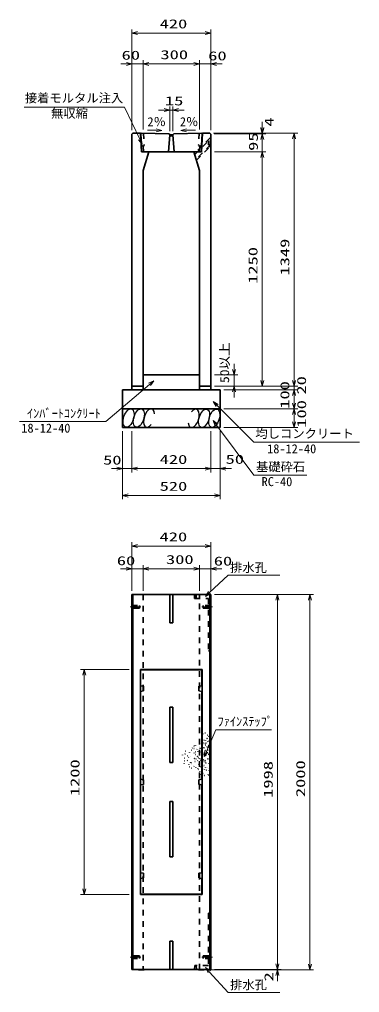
# Model space of a CAD drawing. Units: millimetres on the paper. Extents: x 15 to 1218, y 8 to 859.
# Drawn here: x 684.6 to 775.3, y 164.1 to 423.4 of the extents above; entities that cross this region are included whole.
import ezdxf
from ezdxf.enums import TextEntityAlignment as Align

# ---------------------------------------------------------------- set-up
doc = ezdxf.new("R2010")
doc.units = ezdxf.units.MM
doc.linetypes.add('USER2', pattern=[18.5, 12, -1.5, 3.5, -1.5])
doc.linetypes.add('USER3', pattern=[3, 1.5, -1.5])
for name, color, linetype, lineweight in [('D-BMK（構造物基準線）', 2, 'USER2', 18), ('D-STR-DIM（寸法）', 7, 'Continuous', 13), ('D-STR-HTXT(均しCON-旗)', 7, 'Continuous', 13), ('D-STR-HTXT(基礎砕石-旗)', 7, 'Continuous', 13), ('D-STR-HTXT（WS-旗）', 7, 'Continuous', 13), ('D-STR-HTXT（旗上げ）', 7, 'Continuous', 13), ('D-STR-STRF(グリ)', 7, 'Continuous', 25), ('D-STR（構造物）', 1, 'Continuous', 35)]:
    doc.layers.add(name, color=color, linetype=linetype, lineweight=lineweight)
doc.styles.add('ＭＳ ゴシック', font='')
doc.styles.get('ＭＳ ゴシック').set_extended_font_data('MS Gothic')

# ---------------------------------------------------------------- blocks, each defined once
blk = doc.blocks.new('_Open30')
at = {"color": 7, "linetype": 'Continuous', "lineweight": 13}
for p, q in [((-1, 0.2679), (0, 0)), ((0, 0), (-1, -0.2679)), ((0, 0), (-1, 0))]:
    blk.add_line(p, q, dxfattribs=at)

msp = doc.modelspace()

# ---------------------------------------------------------------- linework, layer by layer
at = {"layer": 'D-BMK（構造物基準線）'}
for p, q in [((714.127, 266.9), (716.976, 266.9)), ((733.202, 266.9), (736.051, 266.9)), ((714.127, 173.5), (716.976, 173.5)), ((736.051, 173.5), (733.202, 173.5))]:
    msp.add_line(p, q, dxfattribs=at)
at = {"layer": 'D-STR-DIM（寸法）'}
for p, q in [((714.609, 412.599), (714.609, 420.807)), ((735.609, 412.599), (735.609, 420.807)), ((716.109, 419.807), (734.109, 419.807)), ((714.609, 393.896), (714.609, 412.599)), ((717.609, 394.087), (717.609, 412.599)), ((717.609, 394.087), (717.609, 412.599)), ((732.609, 394.087), (732.609, 412.599)), ((732.609, 394.087), (732.609, 412.599)), ((735.609, 393.896), (735.609, 412.599)), ((713.109, 411.599), (711.609, 411.599)), ((714.609, 411.599), (717.609, 411.599)), ((719.109, 411.599), (720.609, 411.599)), ((719.109, 411.599), (731.109, 411.599)), ((731.109, 411.599), (729.609, 411.599)), ((732.609, 411.599), (735.609, 411.599)), ((737.109, 411.599), (738.609, 411.599)), ((724.715, 393.693), (724.715, 400.286)), ((725.507, 393.677), (725.507, 400.286)), ((723.215, 399.286), (721.715, 399.286)), ((724.715, 399.286), (725.507, 399.286)), ((727.007, 399.286), (728.507, 399.286)), ((749.314, 394.641), (749.314, 396.141)), ((749.314, 394.449), (749.314, 395.949)), ((718.723, 393.97), (721.084, 393.922)), ((731.523, 393.952), (729.161, 393.905)), ((736.359, 393.141), (750.314, 393.141)), ((736.555, 392.949), (750.314, 392.949)), ((736.555, 392.949), (750.314, 392.949)), ((737.359, 393.141), (758.812, 393.141)), ((749.314, 392.949), (749.314, 393.141)), ((749.314, 388.194), (749.314, 392.949)), ((757.812, 327.194), (757.812, 391.641)), ((749.314, 391.449), (749.314, 389.949)), ((736.609, 388.194), (750.314, 388.194)), ((736.609, 388.194), (750.314, 388.194)), ((749.314, 327.194), (749.314, 386.694)), ((749.314, 386.694), (749.314, 385.194)), ((741.798, 330.194), (741.798, 331.694)), ((736.609, 328.694), (742.798, 328.694)), ((741.798, 325.694), (741.798, 328.694)), ((757.812, 327.194), (757.812, 328.694)), ((736.609, 325.694), (758.812, 325.694)), ((736.609, 325.694), (750.314, 325.694)), ((736.609, 325.694), (758.812, 325.694)), ((736.609, 325.694), (742.798, 325.694)), ((739.109, 324.694), (758.812, 324.694)), ((739.109, 324.694), (758.812, 324.694)), ((741.798, 324.194), (741.798, 322.694)), ((757.812, 324.694), (757.812, 325.694)), ((757.812, 321.194), (757.812, 323.194)), ((757.812, 323.194), (757.812, 321.694)), ((739.109, 319.694), (758.812, 319.694)), ((739.109, 319.694), (758.812, 319.694)), ((757.812, 316.194), (757.812, 318.194)), ((739.109, 314.694), (758.812, 314.694)), ((712.109, 313.694), (712.109, 302.727)), ((712.109, 312.694), (712.109, 295.57)), ((714.609, 313.694), (714.609, 302.727)), ((714.609, 312.694), (714.609, 302.727)), ((735.609, 313.694), (735.609, 302.727)), ((735.609, 312.694), (735.609, 302.727)), ((738.109, 313.694), (738.109, 302.727)), ((738.109, 312.694), (738.109, 295.57)), ((710.609, 303.727), (709.109, 303.727)), ((712.109, 303.727), (714.609, 303.727)), ((716.109, 303.727), (734.109, 303.727)), ((716.109, 303.727), (717.609, 303.727)), ((734.109, 303.727), (732.609, 303.727)), ((735.609, 303.727), (738.109, 303.727)), ((739.609, 303.727), (741.109, 303.727)), ((713.609, 296.57), (736.609, 296.57)), ((714.589, 278.046), (714.589, 284.096)), ((716.089, 283.096), (734.089, 283.096)), ((735.589, 278.076), (735.589, 284.096)), ((714.589, 271.15), (714.589, 278.046)), ((717.589, 271.15), (717.589, 278.046)), ((717.589, 271.201), (717.589, 278.046)), ((732.589, 271.15), (732.589, 278.046)), ((732.589, 271.15), (732.589, 278.046)), ((735.589, 271.119), (735.589, 278.046)), ((713.089, 277.046), (711.589, 277.046)), ((714.589, 277.046), (717.589, 277.046)), ((719.089, 277.046), (731.089, 277.046)), ((719.089, 277.046), (720.589, 277.046)), ((731.089, 277.046), (729.589, 277.046)), ((732.589, 277.046), (735.589, 277.046)), ((737.089, 277.046), (738.589, 277.046)), ((736.589, 270.15), (754.378, 270.15)), ((752.941, 270.15), (763.018, 270.15)), ((753.378, 171.75), (753.378, 268.65)), ((762.018, 171.65), (762.018, 268.65)), ((713.839, 250.2), (700.875, 250.2)), ((701.875, 191.7), (701.875, 248.7)), ((713.839, 190.2), (700.875, 190.2)), ((753.378, 171.75), (753.378, 173.25)), ((735.339, 170.15), (754.378, 170.15)), ((736.589, 170.25), (754.378, 170.25)), ((736.589, 170.25), (754.378, 170.25)), ((751.941, 170.15), (763.018, 170.15)), ((753.378, 170.25), (753.378, 170.15)), ((753.378, 168.65), (753.378, 167.15))]:
    msp.add_line(p, q, dxfattribs=at)
at = {"layer": 'D-STR-HTXT(均しCON-旗)'}
for points in [[(684.616, 316.263), (707.651, 316.263), (719.308, 326.174)], [(775.257, 310.747), (747.049, 310.747), (737.326, 320.563)]]:
    msp.add_lwpolyline(points, dxfattribs=at)
at = {"layer": 'D-STR-HTXT(基礎砕石-旗)'}
msp.add_lwpolyline([(761.231, 301.997), (747.127, 301.997), (737.123, 315.323)], dxfattribs=at)
at = {"layer": 'D-STR-HTXT（WS-旗）'}
for points in [[(754.043, 275.296), (740.255, 275.296), (735.297, 270.707)], [(754.043, 164.101), (740.255, 164.101), (735.207, 169.633)]]:
    msp.add_lwpolyline(points, dxfattribs=at)
at = {"layer": 'D-STR-HTXT（旗上げ）'}
for points in [[(685.886, 400.083), (712.606, 400.083), (716.7, 391.573)], [(751.762, 234.108), (736.932, 234.108), (734.433, 228.358)]]:
    msp.add_lwpolyline(points, dxfattribs=at)
at = {"layer": 'D-STR-STRF(グリ)'}
for centre, major_axis in [((713.704, 317.217), (0.79, 2.421)), ((716.425, 317.217), (0.79, 2.421)), ((733.813, 317.137), (-0.771, -2.427)), ((736.535, 317.158), (-0.771, -2.427))]:
    msp.add_ellipse(centre, major_axis=major_axis, ratio=0.5139, dxfattribs=at)
for centre, major_axis in [((719.166, 317.217), (0.79, 2.421)), ((731.073, 317.115), (-0.771, -2.427))]:
    msp.add_ellipse(centre, major_axis=major_axis, ratio=0.5139, start_param=5.3575563, end_param=10.3750652, dxfattribs=at)
at = {"layer": 'D-STR（構造物）'}
for p, q in [((714.609, 392.896), (714.859, 393.141)), ((714.609, 325.694), (714.609, 392.896)), ((714.859, 393.141), (716.859, 393.101)), ((716.859, 393.101), (717.109, 388.194)), ((717.102, 389.815), (716.942, 392.939)), ((717.095, 393.097), (724.484, 392.949)), ((724.714, 392.694), (724.359, 388.194)), ((724.484, 392.949), (724.714, 392.694)), ((724.781, 392.444), (724.714, 392.694)), ((724.714, 392.694), (725.504, 392.694)), ((725.437, 392.444), (724.781, 392.444)), ((725.504, 392.694), (725.437, 392.444)), ((725.504, 392.694), (725.734, 392.949)), ((725.859, 388.194), (725.504, 392.694)), ((725.734, 392.949), (733.123, 393.097)), ((732.109, 393.076), (733.859, 393.111)), ((733.359, 393.101), (733.109, 388.194)), ((733.276, 392.939), (733.122, 389.816)), ((735.359, 393.141), (733.359, 393.101)), ((735.609, 392.896), (735.359, 393.141)), ((735.609, 325.694), (735.609, 392.896)), ((717.554, 389.694), (717.102, 389.815)), ((717.634, 388.194), (717.558, 389.694)), ((732.661, 389.694), (732.584, 388.194)), ((732.665, 389.694), (733.122, 389.816)), ((717.109, 388.194), (719.109, 388.194)), ((719.109, 388.194), (717.609, 383.194)), ((732.584, 388.194), (717.634, 388.194)), ((731.109, 388.194), (732.609, 383.194)), ((733.109, 388.194), (731.109, 388.194)), ((717.609, 383.194), (717.609, 325.694)), ((732.609, 383.194), (732.609, 325.694)), ((717.609, 328.694), (732.609, 328.694)), ((712.109, 324.694), (738.109, 324.694)), ((712.109, 324.694), (712.109, 314.694)), ((717.609, 325.694), (714.609, 325.694)), ((714.609, 325.694), (714.609, 324.694)), ((717.609, 325.694), (717.609, 324.694)), ((732.609, 325.694), (735.609, 325.694)), ((732.609, 325.694), (732.609, 324.694)), ((735.609, 325.694), (735.609, 324.694)), ((738.109, 324.694), (738.109, 314.694)), ((712.109, 319.694), (738.109, 319.694)), ((712.109, 314.694), (738.109, 314.694)), ((735.589, 270.15), (714.589, 270.15)), ((714.589, 270.15), (714.589, 170.25)), ((714.839, 170.25), (714.839, 270.15)), ((724.714, 270.15), (724.714, 262.65)), ((725.464, 262.65), (725.464, 270.15)), ((735.339, 270.15), (735.339, 170.25)), ((735.589, 170.25), (735.589, 270.15)), ((724.714, 262.65), (725.464, 262.65)), ((733.339, 250.2), (716.839, 250.2)), ((716.839, 250.2), (716.839, 190.2)), ((716.914, 245.875), (716.914, 250.125)), ((716.914, 250.125), (733.264, 250.125)), ((733.264, 250.125), (733.264, 245.875)), ((733.339, 250.2), (733.339, 190.2)), ((717.714, 245.75), (716.914, 245.875)), ((716.914, 244.375), (717.714, 244.5)), ((716.914, 220.95), (716.914, 244.375)), ((717.714, 244.5), (717.714, 245.75)), ((733.264, 245.875), (732.464, 245.75)), ((732.464, 245.75), (732.464, 244.5)), ((732.464, 244.5), (733.264, 244.375)), ((733.264, 244.375), (733.264, 220.95)), ((724.714, 240.125), (724.714, 225.375)), ((725.464, 240.125), (724.714, 240.125)), ((725.464, 240.125), (725.464, 225.375)), ((732.703, 231.061), (732.697, 231.136)), ((733.357, 232.198), (733.41, 232.145)), ((733.45, 231.475), (733.385, 231.437)), ((733.41, 232.145), (733.463, 232.198)), ((733.471, 233.052), (733.544, 233.033)), ((733.837, 231.325), (733.763, 231.338)), ((734.097, 233.227), (734.154, 233.276)), ((734.154, 233.276), (734.202, 233.218)), ((734.176, 231.254), (734.202, 231.324)), ((734.656, 231.789), (734.584, 231.769)), ((734.637, 231.861), (734.656, 231.789)), ((734.672, 232.721), (734.747, 232.721)), ((734.773, 230.952), (734.786, 231.025)), ((734.786, 231.025), (734.86, 231.012)), ((734.968, 231.152), (735.029, 231.195)), ((735.02, 232.337), (735.073, 232.39)), ((735.029, 231.195), (735.072, 231.133)), ((735.073, 232.39), (735.126, 232.337)), ((728.933, 228.393), (728.858, 228.399)), ((730.376, 228.717), (730.451, 228.723)), ((730.685, 229.224), (730.705, 229.296)), ((731.158, 229.807), (731.105, 229.86)), ((731.133, 229.1), (731.198, 229.137)), ((731.158, 229.807), (731.211, 229.86)), ((731.574, 229.984), (731.536, 230.049)), ((731.641, 228.25), (731.566, 228.257)), ((731.95, 228.987), (731.924, 228.916)), ((732.2, 228.272), (732.132, 228.24)), ((732.2, 228.272), (732.169, 228.34)), ((732.539, 229.604), (732.481, 229.556)), ((732.724, 229.268), (732.785, 229.225)), ((732.785, 229.225), (732.742, 229.164)), ((732.888, 228.167), (732.84, 228.224)), ((732.991, 230.463), (732.921, 230.489)), ((733.367, 228.868), (733.441, 228.861)), ((733.404, 230.348), (733.436, 230.28)), ((733.621, 230.652), (733.559, 230.609)), ((733.621, 230.652), (733.664, 230.591)), ((733.731, 229.239), (733.806, 229.239)), ((733.75, 229.409), (733.737, 229.483)), ((733.975, 228.717), (733.903, 228.698)), ((734.054, 230.476), (734.116, 230.519)), ((734.163, 230.048), (734.088, 230.055)), ((734.116, 230.519), (734.159, 230.457)), ((734.138, 228.68), (734.199, 228.637)), ((734.199, 228.637), (734.156, 228.576)), ((734.385, 230.578), (734.453, 230.61)), ((734.507, 229.632), (734.459, 229.689)), ((734.618, 229.574), (734.556, 229.531)), ((734.661, 229.513), (734.618, 229.574)), ((734.819, 228.724), (734.892, 228.737)), ((734.909, 229.522), (734.835, 229.535)), ((734.892, 228.737), (734.906, 228.664)), ((734.896, 229.448), (734.909, 229.522)), ((734.9, 229.9), (734.938, 229.965)), ((734.938, 229.965), (735.003, 229.927)), ((728.092, 227.48), (728.073, 227.407)), ((728.545, 226.604), (728.62, 226.604)), ((728.649, 225.886), (728.591, 225.838)), ((728.775, 227.703), (728.718, 227.655)), ((728.824, 227.646), (728.775, 227.703)), ((729.368, 227.149), (729.293, 227.149)), ((729.313, 225.898), (729.378, 225.935)), ((729.378, 225.935), (729.341, 226)), ((729.747, 226.764), (729.694, 226.817)), ((729.897, 228.102), (729.904, 228.177)), ((730.116, 227.066), (730.147, 227.134)), ((731.152, 228.01), (731.183, 227.942)), ((731.253, 226.461), (731.253, 226.386)), ((731.328, 226.461), (731.253, 226.461)), ((731.39, 225.691), (731.46, 225.665)), ((731.426, 227.513), (731.484, 227.561)), ((731.484, 227.561), (731.532, 227.503)), ((731.721, 226.334), (731.702, 226.406)), ((732.002, 227.006), (732.077, 227.006)), ((732.104, 225.942), (732.036, 225.91)), ((732.077, 227.006), (732.077, 226.931)), ((732.136, 225.874), (732.104, 225.942)), ((732.403, 226.675), (732.35, 226.622)), ((732.682, 226.439), (732.624, 226.391)), ((732.682, 226.439), (732.73, 226.382)), ((732.867, 226.104), (732.928, 226.061)), ((732.928, 226.061), (732.885, 225.999)), ((733.14, 228.128), (733.075, 228.09)), ((733.103, 228.193), (733.14, 228.128)), ((733.584, 225.696), (733.509, 225.703)), ((733.581, 227.52), (733.543, 227.455)), ((733.571, 226.111), (733.629, 226.159)), ((733.629, 226.159), (733.581, 226.217)), ((733.745, 227.901), (733.817, 227.921)), ((733.817, 227.921), (733.798, 227.993)), ((734.004, 227.164), (733.991, 227.09)), ((734.138, 225.926), (734.065, 225.945)), ((734.119, 225.853), (734.138, 225.926)), ((734.258, 227.354), (734.197, 227.311)), ((734.258, 227.354), (734.301, 227.292)), ((734.699, 226.367), (734.76, 226.41)), ((734.76, 226.41), (734.803, 226.348)), ((734.948, 227.669), (734.875, 227.656)), ((734.961, 227.596), (734.948, 227.669)), ((735.052, 226.357), (735.039, 226.283)), ((735.191, 227.499), (735.129, 227.542)), ((735.148, 227.437), (735.191, 227.499)), ((724.714, 225.375), (725.464, 225.375)), ((728.509, 225.248), (728.49, 225.176)), ((729.754, 224.938), (729.729, 224.868)), ((729.973, 224.292), (730.005, 224.224)), ((730.208, 225.403), (730.189, 225.475)), ((730.392, 225.315), (730.327, 225.277)), ((730.392, 225.315), (730.43, 225.25)), ((730.496, 223.867), (730.554, 223.916)), ((730.516, 224.846), (730.569, 224.899)), ((730.554, 223.916), (730.602, 223.858)), ((731.133, 224.354), (731.152, 224.426)), ((731.653, 224.192), (731.659, 224.117)), ((732.178, 223.82), (732.178, 223.745)), ((732.294, 223.527), (732.241, 223.474)), ((732.434, 224.924), (732.366, 224.893)), ((732.466, 224.856), (732.434, 224.924)), ((732.712, 224.822), (732.687, 224.752)), ((732.724, 223.071), (732.724, 222.996)), ((733.055, 224.272), (732.982, 224.292)), ((733.035, 224.2), (733.055, 224.272)), ((733.207, 225.025), (733.135, 225.006)), ((733.262, 225.474), (733.187, 225.474)), ((733.188, 225.097), (733.207, 225.025)), ((733.278, 223.589), (733.221, 223.541)), ((733.278, 223.589), (733.23, 223.647)), ((733.368, 223.514), (733.368, 223.589)), ((733.475, 224.324), (733.422, 224.377)), ((733.422, 224.271), (733.475, 224.324)), ((733.792, 223.871), (733.724, 223.903)), ((733.732, 224.65), (733.807, 224.65)), ((733.899, 223.513), (733.974, 223.507)), ((733.974, 223.507), (733.967, 223.432)), ((734.118, 225.552), (734.045, 225.533)), ((734.137, 225.48), (734.118, 225.552)), ((734.244, 224.042), (734.172, 224.061)), ((734.244, 224.042), (734.225, 223.969)), ((734.304, 225.195), (734.361, 225.243)), ((734.361, 225.243), (734.313, 225.3)), ((734.468, 223.359), (734.41, 223.311)), ((734.419, 223.416), (734.468, 223.359)), ((734.828, 224.04), (734.835, 224.114)), ((735.025, 223.887), (734.976, 223.944)), ((735.057, 225.161), (735.051, 225.086)), ((735.157, 223.202), (735.163, 223.276)), ((717.714, 220.825), (716.914, 220.95)), ((717.714, 219.575), (717.714, 220.825)), ((733.264, 220.95), (732.464, 220.825)), ((732.464, 220.825), (732.464, 219.575)), ((732.724, 222.996), (732.649, 222.996)), ((732.708, 222.217), (732.677, 222.149)), ((733.073, 222.234), (733.02, 222.287)), ((733.02, 222.181), (733.073, 222.234)), ((733.528, 222.493), (733.582, 222.44)), ((733.83, 222.019), (733.898, 221.987)), ((733.898, 221.987), (733.866, 221.919)), ((734.935, 222.156), (734.941, 222.23)), ((735.073, 221.955), (735.131, 222.003)), ((735.131, 222.003), (735.083, 222.06)), ((716.914, 219.45), (717.714, 219.575)), ((716.914, 196.025), (716.914, 219.45)), ((732.464, 219.575), (733.264, 219.45)), ((733.264, 219.45), (733.264, 196.025)), ((725.464, 215.025), (724.714, 215.025)), ((724.714, 215.025), (724.714, 200.275)), ((725.464, 215.025), (725.464, 200.275)), ((724.714, 200.275), (725.464, 200.275)), ((717.714, 195.9), (716.914, 196.025)), ((716.914, 194.525), (717.714, 194.65)), ((716.914, 190.275), (716.914, 194.525)), ((717.714, 194.65), (717.714, 195.9)), ((733.264, 196.025), (732.464, 195.9)), ((732.464, 195.9), (732.464, 194.65)), ((732.464, 194.65), (733.264, 194.525)), ((733.264, 194.525), (733.264, 190.275)), ((716.839, 190.2), (733.339, 190.2)), ((733.264, 190.275), (716.914, 190.275)), ((724.714, 177.75), (724.714, 170.25)), ((724.714, 177.75), (725.464, 177.75)), ((725.464, 177.75), (725.464, 170.25)), ((714.589, 170.25), (735.589, 170.25)), ((716.339, 170.15), (716.239, 170.25)), ((717.839, 170.15), (716.339, 170.15)), ((717.839, 170.15), (717.939, 170.25)), ((732.339, 170.15), (732.239, 170.25)), ((733.839, 170.15), (732.339, 170.15)), ((733.839, 170.15), (733.939, 170.25))]:
    msp.add_line(p, q, dxfattribs=at)
at = {"layer": 'D-STR（構造物）', "linetype": 'USER3'}
for p, q in [((717.686, 393.085), (717.853, 389.816)), ((735.359, 391.802), (731.257, 387.7)), ((731.338, 387.431), (735.534, 391.627)), ((732.532, 393.085), (732.37, 389.816)), ((735.534, 391.627), (735.286, 391.875)), ((735.534, 389.697), (735.534, 391.627)), ((717.853, 389.816), (717.558, 389.694)), ((735.534, 390.042), (731.704, 386.211)), ((731.778, 385.966), (735.534, 389.722)), ((732.37, 389.816), (732.665, 389.694)), ((735.034, 390.042), (735.034, 391.127)), ((735.034, 390.042), (735.534, 390.042)), ((735.286, 389.45), (735.534, 389.697)), ((717.589, 270.15), (717.589, 170.25)), ((731.23, 270.15), (731.311, 269.1)), ((731.751, 270.15), (731.677, 269.1)), ((732.589, 170.25), (732.589, 270.15)), ((714.589, 267.25), (716.589, 267.25)), ((716.589, 267.25), (716.589, 266.55)), ((731.311, 269.1), (735.007, 269.1)), ((735.589, 267.25), (733.589, 267.25)), ((733.589, 267.25), (733.589, 266.55)), ((735.007, 269.1), (735.007, 255.15)), ((716.589, 266.55), (714.589, 266.55)), ((733.589, 266.55), (735.589, 266.55)), ((735.007, 255.15), (735.582, 255.15)), ((735.014, 185.25), (735.014, 171.3)), ((735.014, 185.25), (735.589, 185.25)), ((716.589, 173.85), (714.589, 173.85)), ((716.589, 173.15), (716.589, 173.85)), ((733.589, 173.85), (735.589, 173.85)), ((733.589, 173.15), (733.589, 173.85)), ((714.589, 173.15), (716.589, 173.15)), ((731.318, 171.3), (731.237, 170.25)), ((735.014, 171.3), (731.318, 171.3)), ((731.758, 170.25), (731.684, 171.3)), ((735.589, 173.15), (733.589, 173.15))]:
    msp.add_line(p, q, dxfattribs=at)
at = {"layer": 'D-STR（構造物）'}
for centre, start, end in [((717.092, 392.947), 88.85201, 182.91704), ((733.126, 392.947), 357.08295, 91.14798)]:
    msp.add_arc(centre, 0.15, start, end, dxfattribs=at)

# ---------------------------------------------------------------- block references
at = {"layer": 'D-STR-DIM（寸法）', "xscale": 1.5, "yscale": 1.5}
for p, rotation in [((714.609, 419.807), 180), ((717.609, 411.599), 180), ((717.609, 411.599), 180), ((735.609, 411.599), 180), ((725.507, 399.286), 180), ((722.584, 393.892), 358.85424), ((727.662, 393.875), 181.14576), ((749.314, 393.141), 270), ((749.314, 392.949), 270), ((749.314, 392.949), 90), ((757.812, 393.141), 90), ((749.314, 388.194), 90), ((749.314, 388.194), 90), ((741.798, 328.694), 270), ((749.314, 325.694), 270), ((757.812, 325.694), 270), ((757.812, 325.694), 270), ((741.798, 325.694), 90), ((757.812, 324.694), 90), ((757.812, 324.694), 90), ((757.812, 319.694), 270), ((757.812, 319.694), 90), ((757.812, 314.694), 270), ((714.609, 303.727), 180), ((714.609, 303.727), 180), ((738.109, 303.727), 180), ((712.109, 296.57), 180), ((714.589, 283.096), 180), ((717.589, 277.046), 180), ((717.589, 277.046), 180), ((735.589, 277.046), 180), ((753.378, 270.15), 90), ((762.018, 270.15), 90), ((701.875, 250.2), 90), ((701.875, 190.2), 270), ((753.378, 170.25), 270), ((753.378, 170.25), 270), ((762.018, 170.15), 270), ((753.378, 170.15), 90)]:
    msp.add_blockref('_Open30', p, dxfattribs=dict(at, rotation=rotation))
for p in [(735.609, 419.807), (714.609, 411.599), (732.609, 411.599), (732.609, 411.599), (724.715, 399.286), (712.109, 303.727), (735.609, 303.727), (735.609, 303.727), (738.109, 296.57), (735.589, 283.096), (714.589, 277.046), (732.589, 277.046), (732.589, 277.046)]:
    msp.add_blockref('_Open30', p, dxfattribs=at)
at = {"layer": 'D-STR-HTXT(均しCON-旗)', "xscale": 1.5, "yscale": 1.5}
for p, rotation in [((720.451, 327.146), 40.37163), ((736.271, 321.629), 134.72505)]:
    msp.add_blockref('_Open30', p, dxfattribs=dict(at, rotation=rotation))
at = {"layer": 'D-STR-HTXT(基礎砕石-旗)', "xscale": 1.5, "yscale": 1.5, "rotation": 126.89552}
msp.add_blockref('_Open30', (736.223, 316.523), dxfattribs=at)
at = {"layer": 'D-STR-HTXT（WS-旗）', "xscale": 1.5, "yscale": 1.5}
for p, rotation in [((734.196, 269.688), 222.78711), ((734.196, 170.742), 132.37661)]:
    msp.add_blockref('_Open30', p, dxfattribs=dict(at, rotation=rotation))
at = {"layer": 'D-STR-HTXT（旗上げ）', "xscale": 1.5, "yscale": 1.5}
for p, rotation in [((717.35, 390.221), 295.69073), ((733.835, 226.982), 246.50838)]:
    msp.add_blockref('_Open30', p, dxfattribs=dict(at, rotation=rotation))

# ---------------------------------------------------------------- texts
at = {"layer": 'D-STR-DIM（寸法）', "style": 'ＭＳ ゴシック', "width": 1.5}
for s, p in [('420', (721.984, 420.345)), ('60', (711.845, 411.993)), ('300', (722.192, 412.136)), ('60', (734.929, 411.822)), ('15', (723.398, 399.824)), ('50', (706.911, 304.094)), ('420', (721.984, 304.264)), ('50', (739.561, 304.302)), ('520', (721.984, 297.107)), ('420', (721.964, 283.634)), ('60', (710.575, 277.265)), ('300', (723.672, 277.584)), ('60', (736.409, 277.17))]:
    msp.add_text(s, height=2.405, dxfattribs=at).set_placement(p, align=Align.BOTTOM_LEFT)
at = {"layer": 'D-STR-DIM（寸法）', "style": 'ＭＳ ゴシック'}
for rotation, p in [(0.01, (718.73, 394.267)), (359.99, (727.378, 394.264))]:
    msp.add_text('2％', height=2.405, rotation=rotation, dxfattribs=at).set_placement(p, align=Align.BOTTOM_LEFT)
for s, width, p in [('4', 1.5, (753.078, 394.89)), ('95', 1.5, (748.87, 388.414)), ('1349', 1.5, (757.274, 355.204)), ('1250', 1.5, (748.776, 352.986)), ('50以上', 1.1, (741.216, 326.557)), ('100', 1.5, (757.274, 319.694)), ('20', 1.5, (761.726, 323.476)), ('100', 1.5, (761.747, 314.639)), ('1200', 1.5, (701.338, 216.45)), ('2000', 1.5, (761.48, 216.191)), ('1998', 1.5, (752.84, 215.991)), ('2', 1.5, (753.016, 167.061))]:
    msp.add_text(s, height=2.405, rotation=90, dxfattribs=dict(at, width=width)).set_placement(p, align=Align.BOTTOM_LEFT)
at = {"layer": 'D-STR-HTXT(均しCON-旗)', "style": 'ＭＳ ゴシック'}
for s, p in [('ｲﾝﾊﾞｰﾄｺﾝｸﾘｰﾄ', (686.619, 316.547)), ('18-12-40', (685.113, 312.612)), ('均しコンクリート', (747.496, 311.157)), ('18-12-40', (750.63, 307.096))]:
    msp.add_text(s, height=2.405, dxfattribs=at).set_placement(p, align=Align.BOTTOM_LEFT)
at = {"layer": 'D-STR-HTXT(基礎砕石-旗)', "style": 'ＭＳ ゴシック'}
for s, p in [('基礎砕石', (747.663, 302.331)), ('RC-40', (749.151, 298.346))]:
    msp.add_text(s, height=2.405, dxfattribs=at).set_placement(p, align=Align.BOTTOM_LEFT)
at = {"layer": 'D-STR-HTXT（WS-旗）', "style": 'ＭＳ ゴシック'}
for p in [(740.735, 275.448), (740.735, 164.253)]:
    msp.add_text('排水孔', height=2.405, dxfattribs=at).set_placement(p, align=Align.BOTTOM_LEFT)
at = {"layer": 'D-STR-HTXT（旗上げ）', "style": 'ＭＳ ゴシック'}
for s, p in [('接着モルタル注入', (686.031, 400.587)), ('無収縮', (693.034, 396.509)), ('ﾌｧｲﾝｽﾃｯﾌﾟ', (737.411, 234.433))]:
    msp.add_text(s, height=2.405, dxfattribs=at).set_placement(p, align=Align.BOTTOM_LEFT)

doc.saveas('drawing.dxf')
